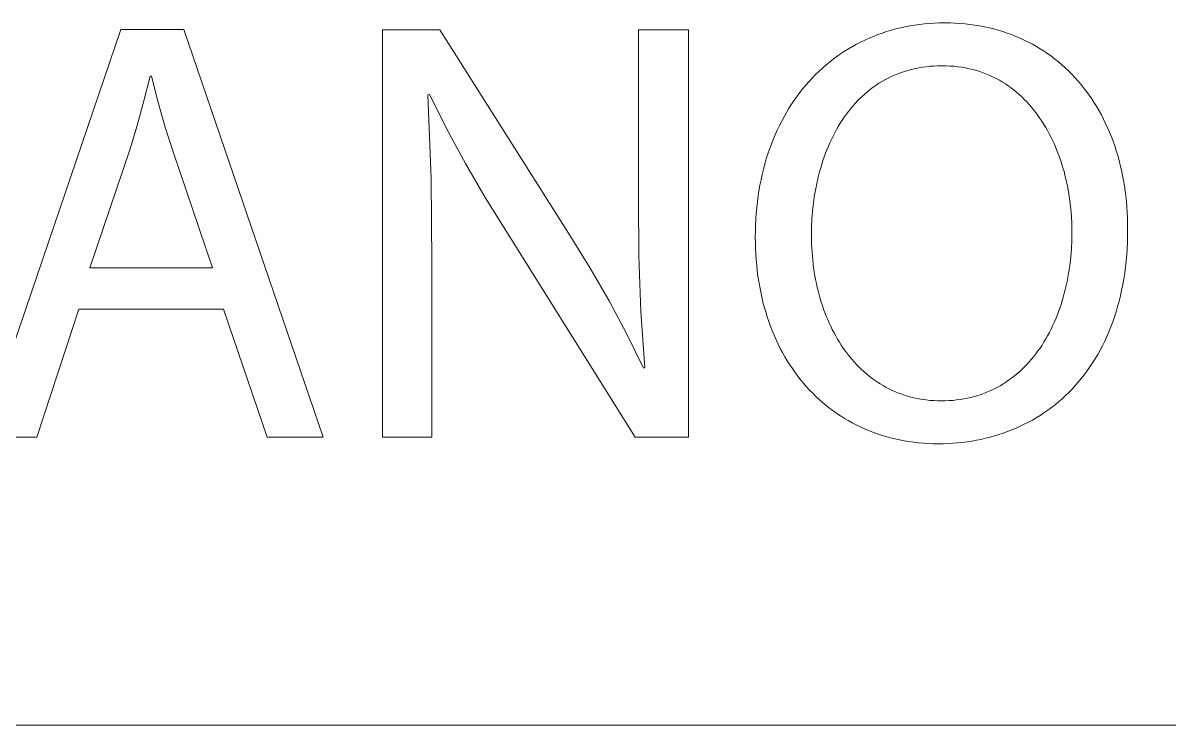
# Model space of a CAD drawing. Header units: millimetres. Extents: x 0 to 4030, y 0 to 2816.
# Drawn here: x 3095.5 to 3172, y 0 to 46.8 of the extents above; entities that cross this region are included whole.
import ezdxf

# ---------------------------------------------------------------- set-up
doc = ezdxf.new("R2010")
doc.units = ezdxf.units.MM
doc.header["$MEASUREMENT"] = 0
doc.layers.add('Domyślny', color=7, linetype='Continuous', true_color=0x000000)

msp = doc.modelspace()

# ---------------------------------------------------------------- linework, layer by layer
at = {"layer": 'Domyślny', "color": 18, "lineweight": 15, "true_color": 0x000000}
for p, q in [((3154.37, 46.588), (3154.688, 46.648)), ((3154.688, 46.648), (3155.009, 46.7)), ((3155.009, 46.7), (3155.333, 46.745)), ((3155.333, 46.745), (3155.661, 46.782)), ((3155.661, 46.782), (3155.992, 46.81)), ((3155.992, 46.81), (3156.325, 46.831)), ((3156.325, 46.831), (3156.662, 46.843)), ((3156.662, 46.843), (3157.001, 46.847)), ((3157.001, 46.847), (3157.347, 46.843)), ((3157.347, 46.843), (3157.689, 46.831)), ((3157.689, 46.831), (3158.028, 46.81)), ((3158.028, 46.81), (3158.362, 46.781)), ((3158.362, 46.781), (3158.692, 46.745)), ((3158.692, 46.745), (3159.018, 46.7)), ((3159.018, 46.7), (3159.339, 46.647)), ((3159.339, 46.647), (3159.657, 46.587)), ((3092.776, 19.212), (3102.036, 46.402)), ((3102.036, 46.402), (3106.25, 46.402)), ((3106.25, 46.402), (3115.537, 19.212)), ((3119.492, 19.214), (3119.492, 46.391)), ((3119.492, 46.391), (3123.317, 46.391)), ((3123.317, 46.391), (3132.027, 32.635)), ((3136.577, 35.024), (3136.577, 46.391)), ((3136.577, 46.391), (3139.905, 46.391)), ((3139.905, 46.391), (3139.905, 19.214)), ((3151.96, 45.829), (3152.247, 45.95)), ((3152.247, 45.95), (3152.539, 46.064)), ((3152.539, 46.064), (3152.835, 46.17)), ((3152.835, 46.17), (3153.135, 46.269)), ((3153.135, 46.269), (3153.438, 46.36)), ((3153.438, 46.36), (3153.745, 46.444)), ((3153.745, 46.444), (3154.056, 46.519)), ((3154.056, 46.519), (3154.37, 46.588)), ((3159.657, 46.587), (3159.97, 46.519)), ((3159.97, 46.519), (3160.279, 46.443)), ((3160.279, 46.443), (3160.584, 46.36)), ((3160.584, 46.36), (3160.884, 46.269)), ((3160.884, 46.269), (3161.18, 46.171)), ((3161.18, 46.171), (3161.472, 46.065)), ((3161.472, 46.065), (3161.758, 45.952)), ((3161.758, 45.952), (3162.041, 45.832)), ((3150.582, 45.116), (3150.849, 45.273)), ((3150.849, 45.273), (3151.12, 45.423)), ((3151.12, 45.423), (3151.396, 45.566)), ((3151.396, 45.566), (3151.676, 45.701)), ((3151.676, 45.701), (3151.96, 45.829)), ((3162.041, 45.832), (3162.318, 45.705)), ((3162.318, 45.705), (3162.591, 45.57)), ((3162.591, 45.57), (3162.859, 45.429)), ((3162.859, 45.429), (3163.123, 45.281)), ((3163.123, 45.281), (3163.381, 45.126)), ((3163.381, 45.126), (3163.635, 44.964)), ((3149.317, 44.228), (3149.561, 44.419)), ((3149.561, 44.419), (3149.809, 44.604)), ((3149.809, 44.604), (3150.062, 44.781)), ((3150.062, 44.781), (3150.32, 44.952)), ((3150.32, 44.952), (3150.582, 45.116)), ((3163.635, 44.964), (3163.883, 44.796)), ((3163.883, 44.796), (3164.127, 44.621)), ((3164.127, 44.621), (3164.366, 44.439)), ((3164.366, 44.439), (3164.599, 44.251)), ((3148.391, 43.397), (3148.615, 43.614)), ((3148.615, 43.614), (3148.844, 43.825)), ((3148.844, 43.825), (3149.078, 44.03)), ((3149.078, 44.03), (3149.317, 44.228)), ((3154.321, 43.613), (3154.093, 43.536)), ((3154.552, 43.683), (3154.321, 43.613)), ((3154.788, 43.746), (3154.552, 43.683)), ((3155.028, 43.802), (3154.788, 43.746)), ((3155.273, 43.851), (3155.028, 43.802)), ((3155.521, 43.892), (3155.273, 43.851)), ((3155.774, 43.927), (3155.521, 43.892)), ((3156.031, 43.954), (3155.774, 43.927)), ((3156.292, 43.973), (3156.031, 43.954)), ((3156.557, 43.985), (3156.292, 43.973)), ((3156.827, 43.989), (3156.557, 43.985)), ((3157.1, 43.985), (3156.827, 43.989)), ((3157.368, 43.972), (3157.1, 43.985)), ((3157.632, 43.952), (3157.368, 43.972)), ((3157.891, 43.924), (3157.632, 43.952)), ((3158.146, 43.888), (3157.891, 43.924)), ((3158.396, 43.844), (3158.146, 43.888)), ((3158.642, 43.793), (3158.396, 43.844)), ((3158.883, 43.735), (3158.642, 43.793)), ((3159.12, 43.669), (3158.883, 43.735)), ((3159.353, 43.596), (3159.12, 43.669)), ((3159.581, 43.517), (3159.353, 43.596)), ((3164.599, 44.251), (3164.828, 44.057)), ((3164.828, 44.057), (3165.051, 43.856)), ((3165.051, 43.856), (3165.269, 43.649)), ((3165.269, 43.649), (3165.482, 43.436)), ((3103.996, 43.288), (3103.582, 41.64)), ((3104.076, 43.288), (3103.996, 43.288)), ((3104.511, 41.622), (3104.076, 43.288)), ((3147.751, 42.705), (3147.959, 42.942)), ((3147.959, 42.942), (3148.173, 43.172)), ((3148.173, 43.172), (3148.391, 43.397)), ((3152.818, 42.939), (3152.621, 42.818)), ((3153.02, 43.054), (3152.818, 42.939)), ((3153.226, 43.163), (3153.02, 43.054)), ((3153.437, 43.266), (3153.226, 43.163)), ((3153.651, 43.363), (3153.437, 43.266)), ((3153.87, 43.453), (3153.651, 43.363)), ((3154.093, 43.536), (3153.87, 43.453)), ((3159.805, 43.43), (3159.581, 43.517)), ((3160.024, 43.337), (3159.805, 43.43)), ((3160.239, 43.238), (3160.024, 43.337)), ((3160.45, 43.132), (3160.239, 43.238)), ((3160.656, 43.019), (3160.45, 43.132)), ((3160.858, 42.901), (3160.656, 43.019)), ((3161.055, 42.776), (3160.858, 42.901)), ((3165.482, 43.436), (3165.689, 43.217)), ((3165.689, 43.217), (3165.891, 42.992)), ((3165.891, 42.992), (3166.087, 42.761)), ((3122.633, 42.083), (3122.512, 42.043)), ((3123.798, 39.754), (3122.633, 42.083)), ((3147.16, 41.957), (3147.351, 42.213)), ((3147.351, 42.213), (3147.549, 42.462)), ((3147.549, 42.462), (3147.751, 42.705)), ((3151.696, 42.126), (3151.523, 41.971)), ((3151.872, 42.276), (3151.696, 42.126)), ((3152.053, 42.42), (3151.872, 42.276)), ((3152.238, 42.558), (3152.053, 42.42)), ((3152.427, 42.691), (3152.238, 42.558)), ((3152.621, 42.818), (3152.427, 42.691)), ((3161.248, 42.646), (3161.055, 42.776)), ((3161.437, 42.51), (3161.248, 42.646)), ((3161.621, 42.368), (3161.437, 42.51)), ((3161.801, 42.221), (3161.621, 42.368)), ((3161.976, 42.069), (3161.801, 42.221)), ((3162.147, 41.911), (3161.976, 42.069)), ((3166.087, 42.761), (3166.279, 42.524)), ((3166.279, 42.524), (3166.464, 42.282)), ((3166.464, 42.282), (3166.644, 42.033)), ((3103.582, 41.64), (3103.13, 40.003)), ((3104.986, 39.966), (3104.511, 41.622)), ((3122.512, 42.043), (3122.739, 36.435)), ((3146.619, 41.154), (3146.794, 41.428)), ((3146.794, 41.428), (3146.974, 41.695)), ((3146.974, 41.695), (3147.16, 41.957)), ((3150.877, 41.3), (3150.726, 41.119)), ((3151.032, 41.475), (3150.877, 41.3)), ((3151.192, 41.645), (3151.032, 41.475)), ((3151.355, 41.811), (3151.192, 41.645)), ((3151.523, 41.971), (3151.355, 41.811)), ((3162.314, 41.749), (3162.147, 41.911)), ((3162.477, 41.581), (3162.314, 41.749)), ((3162.635, 41.409), (3162.477, 41.581)), ((3162.789, 41.232), (3162.635, 41.409)), ((3166.644, 42.033), (3166.818, 41.78)), ((3166.818, 41.78), (3166.987, 41.52)), ((3166.987, 41.52), (3167.15, 41.255)), ((3146.131, 40.298), (3146.288, 40.589)), ((3146.288, 40.589), (3146.451, 40.875)), ((3146.451, 40.875), (3146.619, 41.154)), ((3150.298, 40.551), (3150.164, 40.353)), ((3150.436, 40.745), (3150.298, 40.551)), ((3150.579, 40.935), (3150.436, 40.745)), ((3150.726, 41.119), (3150.579, 40.935)), ((3162.938, 41.051), (3162.789, 41.232)), ((3163.084, 40.865), (3162.938, 41.051)), ((3163.225, 40.675), (3163.084, 40.865)), ((3163.361, 40.481), (3163.225, 40.675)), ((3167.15, 41.255), (3167.307, 40.985)), ((3167.307, 40.985), (3167.458, 40.709)), ((3167.458, 40.709), (3167.604, 40.428)), ((3103.13, 40.003), (3102.64, 38.376)), ((3105.499, 38.322), (3104.986, 39.966)), ((3145.837, 39.699), (3145.981, 40.002)), ((3145.981, 40.002), (3146.131, 40.298)), ((3149.908, 39.944), (3149.787, 39.733)), ((3150.034, 40.15), (3149.908, 39.944)), ((3150.164, 40.353), (3150.034, 40.15)), ((3163.493, 40.283), (3163.361, 40.481)), ((3163.622, 40.081), (3163.493, 40.283)), ((3163.745, 39.875), (3163.622, 40.081)), ((3163.865, 39.666), (3163.745, 39.875)), ((3167.604, 40.428), (3167.743, 40.142)), ((3167.743, 40.142), (3167.877, 39.851)), ((3167.877, 39.851), (3168.004, 39.555)), ((3125.035, 37.461), (3123.798, 39.754)), ((3145.442, 38.758), (3145.567, 39.077)), ((3145.567, 39.077), (3145.699, 39.391)), ((3145.699, 39.391), (3145.837, 39.699)), ((3149.449, 39.078), (3149.344, 38.852)), ((3149.557, 39.3), (3149.449, 39.078)), ((3149.67, 39.518), (3149.557, 39.3)), ((3149.787, 39.733), (3149.67, 39.518)), ((3163.98, 39.454), (3163.865, 39.666)), ((3164.091, 39.238), (3163.98, 39.454)), ((3164.198, 39.019), (3164.091, 39.238)), ((3164.3, 38.797), (3164.198, 39.019)), ((3168.004, 39.555), (3168.125, 39.254)), ((3168.125, 39.254), (3168.241, 38.948)), ((3102.64, 38.376), (3099.969, 30.512)), ((3108.156, 30.512), (3105.499, 38.322)), ((3145.211, 38.104), (3145.323, 38.434)), ((3145.323, 38.434), (3145.442, 38.758)), ((3149.148, 38.39), (3149.057, 38.154)), ((3149.244, 38.622), (3149.148, 38.39)), ((3149.344, 38.852), (3149.244, 38.622)), ((3164.398, 38.572), (3164.3, 38.797)), ((3164.492, 38.344), (3164.398, 38.572)), ((3164.582, 38.114), (3164.492, 38.344)), ((3168.241, 38.948), (3168.35, 38.638)), ((3168.35, 38.638), (3168.452, 38.322)), ((3168.452, 38.322), (3168.549, 38.002)), ((3145.007, 37.428), (3145.105, 37.769)), ((3145.105, 37.769), (3145.211, 38.104)), ((3148.886, 37.672), (3148.808, 37.427)), ((3148.969, 37.915), (3148.886, 37.672)), ((3149.057, 38.154), (3148.969, 37.915)), ((3164.667, 37.881), (3164.582, 38.114)), ((3164.748, 37.646), (3164.667, 37.881)), ((3164.825, 37.409), (3164.748, 37.646)), ((3168.549, 38.002), (3168.639, 37.678)), ((3168.639, 37.678), (3168.723, 37.349)), ((3126.343, 35.209), (3125.035, 37.461)), ((3144.752, 36.376), (3144.83, 36.732)), ((3144.83, 36.732), (3144.915, 37.083)), ((3144.915, 37.083), (3145.007, 37.428)), ((3148.663, 36.928), (3148.597, 36.675)), ((3148.733, 37.179), (3148.663, 36.928)), ((3148.808, 37.427), (3148.733, 37.179)), ((3164.898, 37.17), (3164.825, 37.409)), ((3164.967, 36.928), (3164.898, 37.17)), ((3165.031, 36.685), (3164.967, 36.928)), ((3168.723, 37.349), (3168.801, 37.015)), ((3168.801, 37.015), (3168.872, 36.677)), ((3122.739, 36.435), (3122.794, 30.823)), ((3144.617, 35.65), (3144.681, 36.016)), ((3144.681, 36.016), (3144.752, 36.376)), ((3148.477, 36.161), (3148.424, 35.9)), ((3148.535, 36.419), (3148.477, 36.161)), ((3148.597, 36.675), (3148.535, 36.419)), ((3165.091, 36.441), (3165.031, 36.685)), ((3165.199, 35.947), (3165.091, 36.441)), ((3165.29, 35.448), (3165.199, 35.947)), ((3168.872, 36.677), (3168.936, 36.335)), ((3168.936, 36.335), (3168.994, 35.989)), ((3168.994, 35.989), (3169.045, 35.639)), ((3127.719, 32.997), (3126.343, 35.209)), ((3144.511, 34.904), (3144.56, 35.279)), ((3144.56, 35.279), (3144.617, 35.65)), ((3148.33, 35.373), (3148.254, 34.837)), ((3148.424, 35.9), (3148.33, 35.373)), ((3165.365, 34.945), (3165.29, 35.448)), ((3169.045, 35.639), (3169.09, 35.284)), ((3169.09, 35.284), (3169.128, 34.926)), ((3136.595, 31.298), (3136.577, 35.024)), ((3144.435, 34.139), (3144.469, 34.524)), ((3144.469, 34.524), (3144.511, 34.904)), ((3148.254, 34.837), (3148.194, 34.295)), ((3165.423, 34.44), (3165.365, 34.945)), ((3165.464, 33.932), (3165.423, 34.44)), ((3169.128, 34.926), (3169.159, 34.564)), ((3169.159, 34.564), (3169.183, 34.198)), ((3144.388, 33.356), (3144.408, 33.75)), ((3144.408, 33.75), (3144.435, 34.139)), ((3148.151, 33.747), (3148.126, 33.193)), ((3148.194, 34.295), (3148.151, 33.747)), ((3165.488, 33.424), (3165.464, 33.932)), ((3169.183, 34.198), (3169.2, 33.828)), ((3169.2, 33.828), (3169.211, 33.455)), ((3136.349, 19.214), (3127.719, 32.997)), ((3144.373, 32.554), (3144.377, 32.957)), ((3144.377, 32.957), (3144.388, 33.356)), ((3148.126, 33.193), (3148.117, 32.635)), ((3165.497, 32.917), (3165.488, 33.424)), ((3165.488, 32.342), (3165.497, 32.917)), ((3169.214, 33.078), (3169.21, 32.642)), ((3169.211, 33.455), (3169.214, 33.078)), ((3132.027, 32.635), (3133.356, 30.488)), ((3144.376, 32.171), (3144.373, 32.554)), ((3144.387, 31.791), (3144.376, 32.171)), ((3148.117, 32.635), (3148.126, 32.093)), ((3165.46, 31.775), (3165.488, 32.342)), ((3169.198, 32.214), (3169.177, 31.791)), ((3169.21, 32.642), (3169.198, 32.214)), ((3144.406, 31.415), (3144.387, 31.791)), ((3144.431, 31.044), (3144.406, 31.415)), ((3148.126, 32.093), (3148.154, 31.556)), ((3148.154, 31.556), (3148.199, 31.024)), ((3165.414, 31.215), (3165.46, 31.775)), ((3169.149, 31.376), (3169.112, 30.966)), ((3169.177, 31.791), (3169.149, 31.376)), ((3122.794, 30.823), (3122.794, 19.214)), ((3136.739, 27.574), (3136.595, 31.298)), ((3144.463, 30.676), (3144.431, 31.044)), ((3144.503, 30.313), (3144.463, 30.676)), ((3148.199, 31.024), (3148.229, 30.76)), ((3148.229, 30.76), (3148.263, 30.497)), ((3165.269, 30.12), (3165.351, 30.663)), ((3165.351, 30.663), (3165.414, 31.215)), ((3169.112, 30.966), (3169.068, 30.563)), ((3099.969, 30.512), (3108.156, 30.512)), ((3133.356, 30.488), (3134.615, 28.3)), ((3144.55, 29.955), (3144.503, 30.313)), ((3144.603, 29.6), (3144.55, 29.955)), ((3148.263, 30.497), (3148.301, 30.237)), ((3148.301, 30.237), (3148.344, 29.978)), ((3148.344, 29.978), (3148.392, 29.721)), ((3165.17, 29.588), (3165.222, 29.853)), ((3165.222, 29.853), (3165.269, 30.12)), ((3169.016, 30.167), (3168.956, 29.777)), ((3169.068, 30.563), (3169.016, 30.167)), ((3144.663, 29.25), (3144.603, 29.6)), ((3144.73, 28.905), (3144.663, 29.25)), ((3148.392, 29.721), (3148.443, 29.466)), ((3148.443, 29.466), (3148.499, 29.214)), ((3148.499, 29.214), (3148.56, 28.963)), ((3164.988, 28.808), (3165.053, 29.065)), ((3165.053, 29.065), (3165.114, 29.325)), ((3165.114, 29.325), (3165.17, 29.588)), ((3168.889, 29.394), (3168.814, 29.017)), ((3168.956, 29.777), (3168.889, 29.394)), ((3134.615, 28.3), (3135.8, 26.071)), ((3144.804, 28.564), (3144.73, 28.905)), ((3144.884, 28.227), (3144.804, 28.564)), ((3148.56, 28.963), (3148.625, 28.715)), ((3148.625, 28.715), (3148.694, 28.469)), ((3148.694, 28.469), (3148.768, 28.226)), ((3164.767, 28.055), (3164.845, 28.303)), ((3164.845, 28.303), (3164.919, 28.554)), ((3164.919, 28.554), (3164.988, 28.808)), ((3168.732, 28.647), (3168.643, 28.284)), ((3168.814, 29.017), (3168.732, 28.647)), ((3099.245, 27.76), (3096.426, 19.212)), ((3108.881, 27.76), (3099.245, 27.76)), ((3111.793, 19.212), (3108.881, 27.76)), ((3137.006, 23.858), (3136.739, 27.574)), ((3144.971, 27.896), (3144.884, 28.227)), ((3145.065, 27.569), (3144.971, 27.896)), ((3145.165, 27.247), (3145.065, 27.569)), ((3148.768, 28.226), (3148.846, 27.986)), ((3148.846, 27.986), (3148.928, 27.748)), ((3148.928, 27.748), (3149.014, 27.513)), ((3164.507, 27.331), (3164.598, 27.569)), ((3164.598, 27.569), (3164.685, 27.811)), ((3164.685, 27.811), (3164.767, 28.055)), ((3168.444, 27.577), (3168.334, 27.233)), ((3168.547, 27.927), (3168.444, 27.577)), ((3168.643, 28.284), (3168.547, 27.927)), ((3145.271, 26.93), (3145.165, 27.247)), ((3145.384, 26.618), (3145.271, 26.93)), ((3149.014, 27.513), (3149.105, 27.282)), ((3149.105, 27.282), (3149.2, 27.053)), ((3149.2, 27.053), (3149.299, 26.827)), ((3149.299, 26.827), (3149.402, 26.605)), ((3164.209, 26.638), (3164.313, 26.866)), ((3164.313, 26.866), (3164.412, 27.097)), ((3164.412, 27.097), (3164.507, 27.331)), ((3168.217, 26.896), (3168.093, 26.566)), ((3168.334, 27.233), (3168.217, 26.896)), ((3135.8, 26.071), (3136.912, 23.804)), ((3145.503, 26.311), (3145.384, 26.618)), ((3145.628, 26.009), (3145.503, 26.311)), ((3145.759, 25.712), (3145.628, 26.009)), ((3149.402, 26.605), (3149.51, 26.386)), ((3149.51, 26.386), (3149.622, 26.171)), ((3149.622, 26.171), (3149.737, 25.959)), ((3163.873, 25.979), (3163.99, 26.195)), ((3163.99, 26.195), (3164.102, 26.415)), ((3164.102, 26.415), (3164.209, 26.638)), ((3167.963, 26.242), (3167.826, 25.925)), ((3168.093, 26.566), (3167.963, 26.242)), ((3145.896, 25.421), (3145.759, 25.712)), ((3146.04, 25.134), (3145.896, 25.421)), ((3149.737, 25.959), (3149.857, 25.751)), ((3149.857, 25.751), (3149.982, 25.547)), ((3149.982, 25.547), (3150.11, 25.347)), ((3150.11, 25.347), (3150.242, 25.15)), ((3163.367, 25.158), (3163.5, 25.357)), ((3163.5, 25.357), (3163.629, 25.56)), ((3163.629, 25.56), (3163.753, 25.768)), ((3163.753, 25.768), (3163.873, 25.979)), ((3167.533, 25.311), (3167.377, 25.014)), ((3167.683, 25.615), (3167.533, 25.311)), ((3167.826, 25.925), (3167.683, 25.615)), ((3146.189, 24.853), (3146.04, 25.134)), ((3146.344, 24.578), (3146.189, 24.853)), ((3146.505, 24.308), (3146.344, 24.578)), ((3150.242, 25.15), (3150.378, 24.958)), ((3150.378, 24.958), (3150.519, 24.77)), ((3150.519, 24.77), (3150.663, 24.587)), ((3150.663, 24.587), (3150.812, 24.408)), ((3162.795, 24.407), (3162.944, 24.588)), ((3162.944, 24.588), (3163.089, 24.773)), ((3163.089, 24.773), (3163.23, 24.963)), ((3163.23, 24.963), (3163.367, 25.158)), ((3167.216, 24.724), (3167.048, 24.44)), ((3167.377, 25.014), (3167.216, 24.724)), ((3136.912, 23.804), (3137.006, 23.858)), ((3146.671, 24.044), (3146.505, 24.308)), ((3146.843, 23.785), (3146.671, 24.044)), ((3147.021, 23.532), (3146.843, 23.785)), ((3150.812, 24.408), (3150.964, 24.233)), ((3150.964, 24.233), (3151.121, 24.064)), ((3151.121, 24.064), (3151.281, 23.899)), ((3151.281, 23.899), (3151.445, 23.738)), ((3151.445, 23.738), (3151.614, 23.583)), ((3161.99, 23.577), (3162.159, 23.733)), ((3162.159, 23.733), (3162.324, 23.894)), ((3162.324, 23.894), (3162.485, 24.06)), ((3162.485, 24.06), (3162.642, 24.231)), ((3162.642, 24.231), (3162.795, 24.407)), ((3166.695, 23.894), (3166.509, 23.631)), ((3166.874, 24.164), (3166.695, 23.894)), ((3167.048, 24.44), (3166.874, 24.164)), ((3147.204, 23.284), (3147.021, 23.532)), ((3147.393, 23.043), (3147.204, 23.284)), ((3147.587, 22.807), (3147.393, 23.043)), ((3151.614, 23.583), (3151.786, 23.433)), ((3151.786, 23.433), (3151.962, 23.288)), ((3151.962, 23.288), (3152.142, 23.149)), ((3152.142, 23.149), (3152.326, 23.015)), ((3152.326, 23.015), (3152.514, 22.886)), ((3161.086, 22.878), (3161.275, 23.007)), ((3161.275, 23.007), (3161.46, 23.141)), ((3161.46, 23.141), (3161.64, 23.281)), ((3161.64, 23.281), (3161.817, 23.426)), ((3161.817, 23.426), (3161.99, 23.577)), ((3166.122, 23.125), (3165.921, 22.882)), ((3166.319, 23.374), (3166.122, 23.125)), ((3166.509, 23.631), (3166.319, 23.374)), ((3147.787, 22.578), (3147.587, 22.807)), ((3147.991, 22.354), (3147.787, 22.578)), ((3148.201, 22.137), (3147.991, 22.354)), ((3152.514, 22.886), (3152.705, 22.763)), ((3152.705, 22.763), (3152.9, 22.646)), ((3152.9, 22.646), (3153.099, 22.534)), ((3153.099, 22.534), (3153.302, 22.429)), ((3153.302, 22.429), (3153.509, 22.329)), ((3153.509, 22.329), (3153.719, 22.236)), ((3153.719, 22.236), (3153.933, 22.149)), ((3159.659, 22.144), (3159.874, 22.23)), ((3159.874, 22.23), (3160.086, 22.323)), ((3160.086, 22.323), (3160.293, 22.422)), ((3160.293, 22.422), (3160.497, 22.527)), ((3160.497, 22.527), (3160.697, 22.638)), ((3160.697, 22.638), (3160.894, 22.755)), ((3160.894, 22.755), (3161.086, 22.878)), ((3165.285, 22.194), (3165.062, 21.979)), ((3165.502, 22.417), (3165.285, 22.194)), ((3165.714, 22.646), (3165.502, 22.417)), ((3165.921, 22.882), (3165.714, 22.646)), ((3148.416, 21.925), (3148.201, 22.137)), ((3148.636, 21.72), (3148.416, 21.925)), ((3148.861, 21.521), (3148.636, 21.72)), ((3149.091, 21.329), (3148.861, 21.521)), ((3153.933, 22.149), (3154.151, 22.068)), ((3154.151, 22.068), (3154.373, 21.994)), ((3154.373, 21.994), (3154.598, 21.926)), ((3154.598, 21.926), (3154.827, 21.865)), ((3154.827, 21.865), (3155.059, 21.811)), ((3155.059, 21.811), (3155.295, 21.763)), ((3155.295, 21.763), (3155.535, 21.723)), ((3155.535, 21.723), (3155.778, 21.69)), ((3155.778, 21.69), (3156.025, 21.664)), ((3156.025, 21.664), (3156.275, 21.645)), ((3156.275, 21.645), (3156.529, 21.634)), ((3156.529, 21.634), (3156.787, 21.63)), ((3156.787, 21.63), (3157.046, 21.634)), ((3157.046, 21.634), (3157.302, 21.645)), ((3157.302, 21.645), (3157.554, 21.663)), ((3157.554, 21.663), (3157.802, 21.689)), ((3157.802, 21.689), (3158.047, 21.722)), ((3158.047, 21.722), (3158.289, 21.762)), ((3158.289, 21.762), (3158.526, 21.809)), ((3158.526, 21.809), (3158.76, 21.862)), ((3158.76, 21.862), (3158.99, 21.923)), ((3158.99, 21.923), (3159.217, 21.99)), ((3159.217, 21.99), (3159.44, 22.064)), ((3159.44, 22.064), (3159.659, 22.144)), ((3164.603, 21.569), (3164.367, 21.374)), ((3164.835, 21.771), (3164.603, 21.569)), ((3165.062, 21.979), (3164.835, 21.771)), ((3149.326, 21.143), (3149.091, 21.329)), ((3149.566, 20.963), (3149.326, 21.143)), ((3149.81, 20.79), (3149.566, 20.963)), ((3150.059, 20.624), (3149.81, 20.79)), ((3163.376, 20.665), (3163.118, 20.505)), ((3163.63, 20.832), (3163.376, 20.665)), ((3163.88, 21.006), (3163.63, 20.832)), ((3164.126, 21.186), (3163.88, 21.006)), ((3164.367, 21.374), (3164.126, 21.186)), ((3150.313, 20.464), (3150.059, 20.624)), ((3150.571, 20.311), (3150.313, 20.464)), ((3150.834, 20.165), (3150.571, 20.311)), ((3151.101, 20.026), (3150.834, 20.165)), ((3151.372, 19.893), (3151.101, 20.026)), ((3151.648, 19.768), (3151.372, 19.893)), ((3162.045, 19.934), (3161.767, 19.809)), ((3162.319, 20.066), (3162.045, 19.934)), ((3162.589, 20.205), (3162.319, 20.066)), ((3162.855, 20.351), (3162.589, 20.205)), ((3163.118, 20.505), (3162.855, 20.351)), ((3096.426, 19.212), (3092.776, 19.212)), ((3115.537, 19.212), (3111.793, 19.212)), ((3122.794, 19.214), (3119.492, 19.214)), ((3139.905, 19.214), (3136.349, 19.214)), ((3151.928, 19.65), (3151.648, 19.768)), ((3152.212, 19.539), (3151.928, 19.65)), ((3152.5, 19.435), (3152.212, 19.539)), ((3152.792, 19.338), (3152.5, 19.435)), ((3153.088, 19.249), (3152.792, 19.338)), ((3153.388, 19.167), (3153.088, 19.249)), ((3153.692, 19.093), (3153.388, 19.167)), ((3159.729, 19.132), (3159.426, 19.064)), ((3160.03, 19.207), (3159.729, 19.132)), ((3160.327, 19.29), (3160.03, 19.207)), ((3160.622, 19.38), (3160.327, 19.29)), ((3160.913, 19.477), (3160.622, 19.38)), ((3161.201, 19.58), (3160.913, 19.477)), ((3161.486, 19.691), (3161.201, 19.58)), ((3161.767, 19.809), (3161.486, 19.691)), ((3153.999, 19.026), (3153.692, 19.093)), ((3154.31, 18.967), (3153.999, 19.026)), ((3154.625, 18.915), (3154.31, 18.967)), ((3154.943, 18.872), (3154.625, 18.915)), ((3155.265, 18.836), (3154.943, 18.872)), ((3155.59, 18.808), (3155.265, 18.836)), ((3155.919, 18.788), (3155.59, 18.808)), ((3156.25, 18.775), (3155.919, 18.788)), ((3156.585, 18.771), (3156.25, 18.775)), ((3156.91, 18.775), (3156.585, 18.771)), ((3157.232, 18.786), (3156.91, 18.775)), ((3157.552, 18.804), (3157.232, 18.786)), ((3157.871, 18.829), (3157.552, 18.804)), ((3158.187, 18.862), (3157.871, 18.829)), ((3158.5, 18.901), (3158.187, 18.862)), ((3158.812, 18.948), (3158.5, 18.901)), ((3159.12, 19.002), (3158.812, 18.948)), ((3159.426, 19.064), (3159.12, 19.002)), ((4026.418, 0), (0.001, 0)), ((4026.418, 0), (2507.181, 0))]:
    msp.add_line(p, q, dxfattribs=at)

doc.saveas('drawing.dxf')
